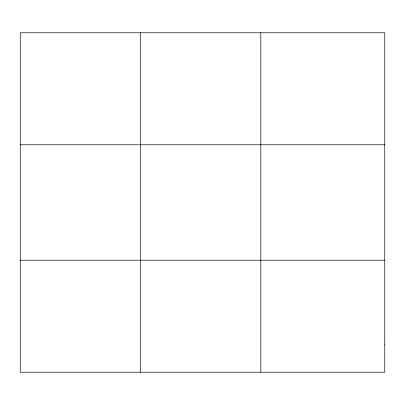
<?xml version="1.0" encoding="UTF-8"?>
<svg xmlns="http://www.w3.org/2000/svg" width="405" height="405" viewBox="0 0 405 405"><rect width="100%" height="100%" fill="white"/><g stroke="black" fill="none" stroke-linecap="round" stroke-linejoin="round"><path stroke-width="0.61" d="M140.535 32.77L140.535 372.23M260.82 32.77L260.82 372.23M20.25 144.793L384.75 144.793M20.25 260.207L384.75 260.207M384.75 344.225L384.75 372.23L20.25 372.23L20.25 32.77L384.75 32.77L384.75 344.225"/></g></svg>
